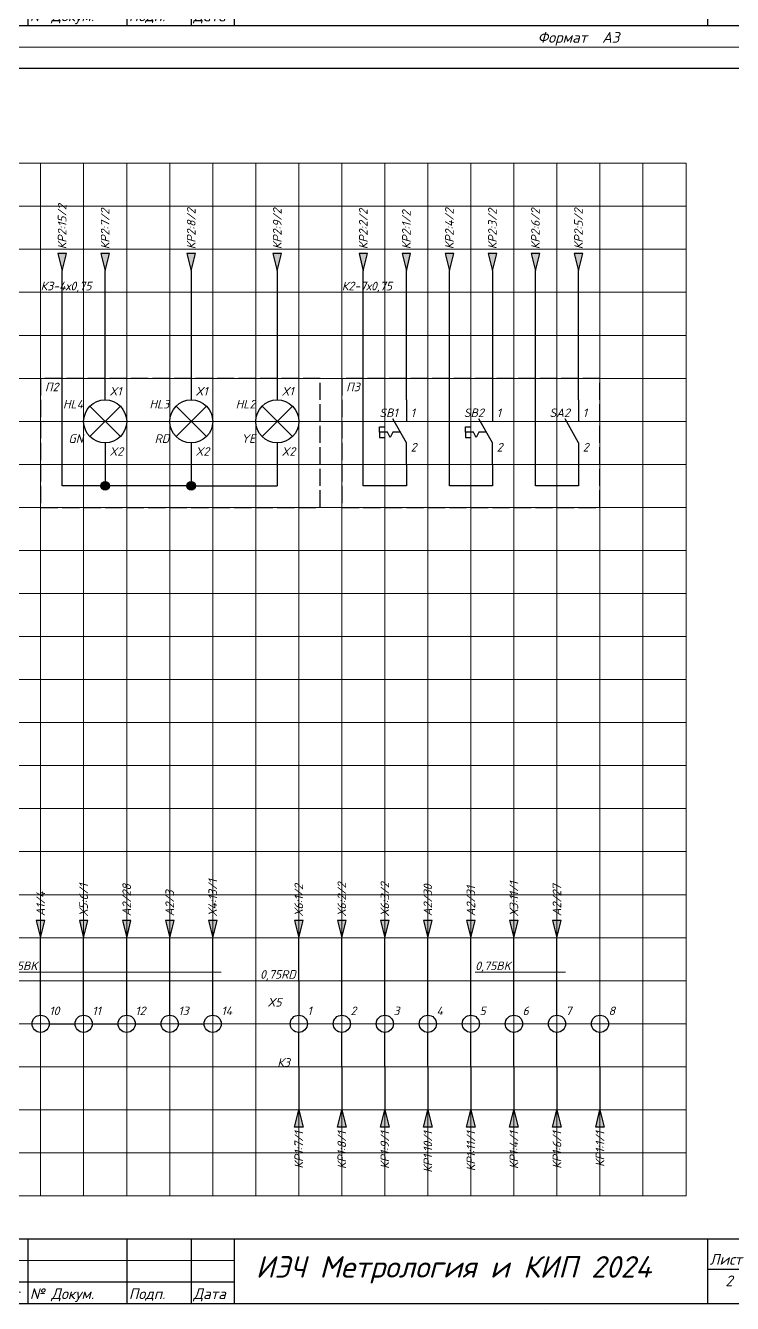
# Model space of a CAD drawing. Header units: millimetres. Extents: x 0 to 53000, y -591 to 24400.
# Drawn here: x 6566.5 to 6730.8, y -289 to 8 of the extents above; entities that cross this region are included whole.
import ezdxf
from ezdxf.enums import TextEntityAlignment as Align

# ---------------------------------------------------------------- set-up
doc = ezdxf.new("R2010")
doc.units = ezdxf.units.MM
doc.linetypes.add('Ш4х1_Гост_ЕСКД', pattern=[5, 4, -1])
for name, color, linetype, lineweight in [('4', 4, 'Continuous', 15), ('Основная', 7, 'Continuous', 30), ('Тонкая для кабелей', 7, 'Continuous', 15), ('Штриховая', 7, 'Ш4х1_Гост_ЕСКД', 30)]:
    doc.layers.add(name, color=color, linetype=linetype, lineweight=lineweight)
doc.layers.add('Привязки', color=2, linetype='Continuous', lineweight=0, plot=False, transparency=0.8)
doc.layers.add('рамка', color=253, linetype='Continuous', lineweight=5, transparency=0.8)
doc.styles.add('текст', font='isocpeui.ttf')

# ---------------------------------------------------------------- blocks, each defined once
blk = doc.blocks.new('*U110')
for p, q in [((8, 232), (8, 292)), ((8, 292), (20, 292)), ((13, 232), (13, 292)), ((90, 292), (90, 292)), ((90, 292), (90, 292)), ((90, 278), (90, 292)), ((90, 292), (90, 292)), ((90, 292), (90, 292)), ((90, 292), (90, 292)), ((20, 278), (90, 278)), ((8, 232), (20, 232)), ((8, 172), (8, 232)), ((13, 172), (13, 232)), ((8, 172), (20, 172)), ((8, 115), (8, 150)), ((8, 150), (20, 150)), ((13, 115), (13, 150)), ((8, 90), (8, 115)), ((8, 115), (20, 115)), ((13, 90), (13, 115)), ((8, 65), (8, 90)), ((8, 90), (20, 90)), ((13, 65), (13, 90)), ((8, 30), (8, 65)), ((8, 65), (20, 65)), ((13, 30), (13, 65)), ((8, 5), (8, 30)), ((8, 30), (20, 30)), ((13, 5), (13, 30)), ((230, 20), (415, 20)), ((230, 20), (230, 5)), ((237, 20), (237, 5)), ((247, 20), (247, 5)), ((270, 20), (270, 5)), ((285, 20), (285, 5)), ((295, 20), (295, 5)), ((405, 20), (405, 5)), ((415, 20), (415, 20)), ((415, 20), (415, 20)), ((405, 13), (415, 13)), ((230, 10), (295, 10)), ((20, 5), (8, 5)), ((230, 5), (295, 5)), ((415, 5), (415, 5)), ((415, 5), (415, 5)), ((415, 5), (415, 5)), ((415, 5), (415, 5)), ((415, 5), (415, 5)), ((415, 5), (415, 5)), ((415, 5), (415, 5))]:
    blk.add_line(p, q)
blk.add_lwpolyline([(20, 5), (415, 5), (415, 292), (20, 292)], close=True)
at = {"layer": '4'}
for p, q in [((230, 15), (295, 15)), ((415, 5), (415, 5)), ((415, 5), (415, 5)), ((415, 5), (415, 5)), ((415, 5), (415, 5)), ((415, 5), (415, 5)), ((415, 5), (415, 5)), ((415, 5), (415, 5)), ((415, 5), (415, 5)), ((415, 5), (415, 5))]:
    blk.add_line(p, q, dxfattribs=at)
at = {"layer": 'Привязки'}
blk.add_lwpolyline([(0, 0), (420, 0), (420, 297), (0, 297)], close=True, dxfattribs=at)
at = {"layer": 'рамка'}
blk.add_lwpolyline([(0, 297), (420, 297), (420, 0), (0, 0)], close=True, dxfattribs=at)
at = {"style": 'текст'}
for s, p in [('Перв. примен.', (12, 232.5)), ('Справ. №', (12, 172.5)), ('Подп. и дата', (12, 115.5)), ('Инв. № дубл.', (12, 90.5)), ('Взам. инв. №', (12, 65.5)), ('Подп. и дата', (12, 30.5)), ('Инв. № подл.', (12, 5.5))]:
    blk.add_text(s, height=2.5, rotation=90, dxfattribs=at).set_placement(p)
for s, height, p in [('Лист', 2.5, (405.5, 14)), ('Изм.', 2.5, (230.5, 6)), ('Лист', 2.5, (237.5, 6)), ('№ Докум.', 2.5, (247.5, 6)), ('Подп.', 2.5, (270.5, 6)), ('Дата', 2.5, (285.5, 6)), ('Ф2.104-1.', 0.005, (20, 4.99)), ('Ф2.104-1а.', 2.5, (20.5, 1)), ('Формат', 2.5, (365.5, 1)), ('А3', 2.5, (380.5, 1)), ('Разраб.', 0.0000135, (415, 5)), ('Пров.', 0.0000135, (415, 5)), ('Т.контр.', 0.0000135, (415, 5)), ('Н.контр.', 0.0000135, (415, 5)), ('Утв.', 0.0000135, (415, 5)), ('Лит.', 0.0000135, (415, 5)), ('Масса', 0.0000135, (415, 5)), ('Масштаб', 0.0000135, (415, 5)), ('Листов', 0.0000135, (415, 5)), ('А4', 0.025, (419.61, 0.01)), ('А2', 0.00833, (419.87, 0)), ('А1', 0.00625, (419.9, 0)), ('А0', 0.005, (419.92, 0))]:
    blk.add_text(s, height=height, dxfattribs=at).set_placement(p)
for tag, p, height in [('12', (90, 292), 0.00000373), ('13', (90, 292), 0.00000373), ('27', (90, 292), 0.00000522), ('29', (105, 249), 3.5), ('ИЗМ2', (230.5, 16), 2.5), ('ЛИСТИЗМ2', (237.5, 16), 2.5), ('№ДОКУМИЗМ2', (247.5, 16), 2.5), ('28', (415, 20), 0.0000438), ('ОБОЗНАЧЕНИЕ', (300, 11), 5), ('ИЗМ1', (230.5, 11), 2.5), ('ЛИСТИЗМ1', (237.5, 11), 2.5), ('№ДОКУМИЗМ1', (247.5, 11), 2.5), ('ПОДПИЗМ1', (270.5, 11), 2.5), ('ДАТАИЗМ1', (285.5, 11), 2.5), ('ДАТАНКОНТР', (285.5, 11), 2.5), ('ДАТАУТВ', (285.5, 6), 2.5), ('РАЗРАБ', (415, 5), 0.0000135), ('ЛИСТОВ', (415, 5), 0.0000135), ('ПРОВ', (415, 5), 0.0000135), ('ТКОНТР', (415, 5), 0.0000135), ('НКОНТР', (415, 5), 0.0000135), ('УТВ', (415, 5), 0.0000135), ('10', (415, 5), 0.0000135), ('11', (415, 5), 0.0000135), ('ПОДПИЗМ2', (415, 5), 0.0000135), ('ДАТАИЗМ2', (415, 5), 0.0000135), ('ИЗМ3', (415, 5), 0.0000135), ('ЛИСТИЗМ3', (415, 5), 0.0000135), ('№ДОКУМИЗМ3', (415, 5), 0.0000135), ('ПОДПИЗМ3', (415, 5), 0.0000135), ('ДАТАИЗМ3', (415, 5), 0.0000135), ('ИЗМ4', (415, 5), 0.0000135), ('ЛИСТИЗМ4', (415, 5), 0.0000135), ('№ДОКУМИЗМ4', (415, 5), 0.0000135), ('ПОДПИЗМ4', (415, 5), 0.0000135), ('ДАТАИЗМ4', (415, 5), 0.0000135), ('ДАТАРАЗРАБ', (415, 5), 0.0000135), ('ДАТАПРОВ', (415, 5), 0.0000135), ('ДАТАТКОНТР', (415, 5), 0.0000135)]:
    blk.add_attdef(tag, p, '', height=height, dxfattribs=at)
for tag, p, height, rotation in [('ОБОЗНАЧЕНИЕ-ВЕРХ', (85, 286), 3.5, 180), ('ПРИМЕНЯЕМОСТЬ', (19, 232.5), 2.5, 90), ('СПРАВ№', (19, 172.5), 2.5, 90), ('ДАТАУЧЁТАДУБЛ', (19, 115.5), 2.5, 90), ('ИНВ№ДУБЛ', (19, 90.5), 2.5, 90), ('ВЗАМИНВ№', (19, 65.5), 2.5, 90), ('ДАТАУЧЁТА', (19, 30.5), 2.5, 90), ('ИНВ№ПОДЛ', (19, 5.5), 2.5, 90)]:
    blk.add_attdef(tag, p, '', height=height, rotation=rotation, dxfattribs=at)
blk.add_attdef('30', text='', height=5, dxfattribs=at).set_placement((355, 34), align=Align.MIDDLE)
for tag, height, p in [('ЛИСТ', 2.5, (410, 9)), ('НАИМЕНОВАНИЕ1', 0.000027, (415, 5)), ('НАИМЕНОВАНИЕ2', 0.0000189, (415, 5)), ('НАИМЕНОВАНИЕ3', 0.0000189, (415, 5)), ('НАИМЕНОВАНИЕ4', 0.0000135, (415, 5)), ('МАССА', 0.0000189, (415, 5)), ('МАСШТАБ', 0.0000189, (415, 5)), ('МАТЕРИАЛ1', 0.0000135, (415, 5)), ('МАТЕРИАЛ2', 0.0000135, (415, 5)), ('МАТЕРИАЛ3', 0.0000135, (415, 5)), ('ПРЕДПРИЯТИЕ1', 0.0000189, (415, 5)), ('ПРЕДПРИЯТИЕ2', 0.0000189, (415, 5)), ('ПРЕДПРИЯТИЕ3', 0.0000189, (415, 5))]:
    blk.add_attdef(tag, text='', height=height, dxfattribs=at).set_placement(p, align=Align.CENTER)
for tag in ['ЛИТЕРА', 'ЛИТЕРА2', 'ЛИТЕРА3']:
    blk.add_attdef(tag, text='', height=0.0000135, dxfattribs=at).set_placement((415, 5), align=Align.RIGHT)
for tag in ['ИНДЕКС', 'ИНДЕКС2', 'ИНДЕКС3']:
    blk.add_attdef(tag, text='', height=0.0000135, dxfattribs=at).set_placement((415, 5), align=Align.TOP_LEFT)

msp = doc.modelspace()

# ---------------------------------------------------------------- hatches: boundary and pattern name
at = {"layer": 'Основная'}
h = msp.add_hatch(color=256, dxfattribs=at)
h.dxf.hatch_style = 1
h.paths.add_polyline_path([(6575, -49), (6576, -45), (6575, -45)])
h.paths.add_polyline_path([(6575, -49), (6575, -45), (6574, -45)])
h = msp.add_hatch(color=256, dxfattribs=at)
h.dxf.hatch_style = 1
h.paths.add_polyline_path([(6585, -49), (6586, -45), (6585, -45)])
h.paths.add_polyline_path([(6585, -49), (6585, -45), (6584, -45)])
h = msp.add_hatch(color=256, dxfattribs=at)
h.dxf.hatch_style = 1
h.paths.add_polyline_path([(6605, -49), (6606, -45), (6605, -45)])
h.paths.add_polyline_path([(6605, -49), (6605, -45), (6604, -45)])
h = msp.add_hatch(color=256, dxfattribs=at)
h.dxf.hatch_style = 1
h.paths.add_polyline_path([(6625, -49), (6626, -45), (6625, -45)])
h.paths.add_polyline_path([(6625, -49), (6625, -45), (6624, -45)])
h = msp.add_hatch(color=256, dxfattribs=at)
h.dxf.hatch_style = 1
h.paths.add_polyline_path([(6645, -49), (6646, -45), (6645, -45)])
h.paths.add_polyline_path([(6645, -49), (6645, -45), (6644, -45)])
h = msp.add_hatch(color=256, dxfattribs=at)
h.dxf.hatch_style = 1
h.paths.add_polyline_path([(6655, -49), (6656, -45), (6655, -45)])
h.paths.add_polyline_path([(6655, -49), (6655, -45), (6654, -45)])
h = msp.add_hatch(color=256, dxfattribs=at)
h.dxf.hatch_style = 1
h.paths.add_polyline_path([(6665, -49), (6666, -45), (6665, -45)])
h.paths.add_polyline_path([(6665, -49), (6665, -45), (6664, -45)])
h = msp.add_hatch(color=256, dxfattribs=at)
h.dxf.hatch_style = 1
h.paths.add_polyline_path([(6675, -49), (6676, -45), (6675, -45)])
h.paths.add_polyline_path([(6675, -49), (6675, -45), (6674, -45)])
h = msp.add_hatch(color=256, dxfattribs=at)
h.dxf.hatch_style = 1
h.paths.add_polyline_path([(6685, -49), (6686, -45), (6685, -45)])
h.paths.add_polyline_path([(6685, -49), (6685, -45), (6684, -45)])
h = msp.add_hatch(color=256, dxfattribs=at)
h.dxf.hatch_style = 1
h.paths.add_polyline_path([(6695, -49), (6696, -45), (6695, -45)])
h.paths.add_polyline_path([(6695, -49), (6695, -45), (6694, -45)])
h = msp.add_hatch(color=256, dxfattribs=at)
h.dxf.hatch_style = 1
h.paths.add_polyline_path([(6585, -99), (6585, -98, 0.414213562), (6584, -99)])
h.paths.add_polyline_path([(6586, -99, 0.414213562), (6585, -98), (6585, -99)])
h.paths.add_polyline_path([(6584, -99, 0.414213562), (6585, -100), (6585, -99)])
h.paths.add_polyline_path([(6585, -99), (6585, -100, 0.414213562), (6586, -99)])
h = msp.add_hatch(color=256, dxfattribs=at)
h.dxf.hatch_style = 1
h.paths.add_polyline_path([(6605, -99), (6605, -98, 0.414213562), (6604, -99)])
h.paths.add_polyline_path([(6606, -99, 0.414213562), (6605, -98), (6605, -99)])
h.paths.add_polyline_path([(6604, -99, 0.414213562), (6605, -100), (6605, -99)])
h.paths.add_polyline_path([(6605, -99), (6605, -100, 0.414213562), (6606, -99)])
h = msp.add_hatch(color=256, dxfattribs=at)
h.dxf.hatch_style = 1
h.paths.add_polyline_path([(6570, -204), (6571, -200), (6570, -200)])
h.paths.add_polyline_path([(6570, -204), (6570, -200), (6569, -200)])
h = msp.add_hatch(color=256, dxfattribs=at)
h.dxf.hatch_style = 1
h.paths.add_polyline_path([(6580, -204), (6581, -200), (6580, -200)])
h.paths.add_polyline_path([(6580, -204), (6580, -200), (6579, -200)])
h = msp.add_hatch(color=256, dxfattribs=at)
h.dxf.hatch_style = 1
h.paths.add_polyline_path([(6590, -204), (6591, -200), (6590, -200)])
h.paths.add_polyline_path([(6590, -204), (6590, -200), (6589, -200)])
h = msp.add_hatch(color=256, dxfattribs=at)
h.dxf.hatch_style = 1
h.paths.add_polyline_path([(6600, -204), (6601, -200), (6600, -200)])
h.paths.add_polyline_path([(6600, -204), (6600, -200), (6599, -200)])
h = msp.add_hatch(color=256, dxfattribs=at)
h.dxf.hatch_style = 1
h.paths.add_polyline_path([(6610, -204), (6611, -200), (6610, -200)])
h.paths.add_polyline_path([(6610, -204), (6610, -200), (6609, -200)])
h = msp.add_hatch(color=256, dxfattribs=at)
h.dxf.hatch_style = 1
h.paths.add_polyline_path([(6630, -204), (6631, -200), (6630, -200)])
h.paths.add_polyline_path([(6630, -204), (6630, -200), (6629, -200)])
h = msp.add_hatch(color=256, dxfattribs=at)
h.dxf.hatch_style = 1
h.paths.add_polyline_path([(6640, -204), (6641, -200), (6640, -200)])
h.paths.add_polyline_path([(6640, -204), (6640, -200), (6639, -200)])
h = msp.add_hatch(color=256, dxfattribs=at)
h.dxf.hatch_style = 1
h.paths.add_polyline_path([(6650, -204), (6651, -200), (6650, -200)])
h.paths.add_polyline_path([(6650, -204), (6650, -200), (6649, -200)])
h = msp.add_hatch(color=256, dxfattribs=at)
h.dxf.hatch_style = 1
h.paths.add_polyline_path([(6660, -204), (6661, -200), (6660, -200)])
h.paths.add_polyline_path([(6660, -204), (6660, -200), (6659, -200)])
h = msp.add_hatch(color=256, dxfattribs=at)
h.dxf.hatch_style = 1
h.paths.add_polyline_path([(6670, -204), (6671, -200), (6670, -200)])
h.paths.add_polyline_path([(6670, -204), (6670, -200), (6669, -200)])
h = msp.add_hatch(color=256, dxfattribs=at)
h.dxf.hatch_style = 1
h.paths.add_polyline_path([(6680, -204), (6681, -200), (6680, -200)])
h.paths.add_polyline_path([(6680, -204), (6680, -200), (6679, -200)])
h = msp.add_hatch(color=256, dxfattribs=at)
h.dxf.hatch_style = 1
h.paths.add_polyline_path([(6690, -204), (6691, -200), (6690, -200)])
h.paths.add_polyline_path([(6690, -204), (6690, -200), (6689, -200)])
h = msp.add_hatch(color=256, dxfattribs=at)
h.dxf.hatch_style = 1
h.paths.add_polyline_path([(6630, -244), (6631, -248), (6630, -248)])
h.paths.add_polyline_path([(6630, -244), (6630, -248), (6629, -248)])
h = msp.add_hatch(color=256, dxfattribs=at)
h.dxf.hatch_style = 1
h.paths.add_polyline_path([(6640, -244), (6641, -248), (6640, -248)])
h.paths.add_polyline_path([(6640, -244), (6640, -248), (6639, -248)])
h = msp.add_hatch(color=256, dxfattribs=at)
h.dxf.hatch_style = 1
h.paths.add_polyline_path([(6650, -244), (6651, -248), (6650, -248)])
h.paths.add_polyline_path([(6650, -244), (6650, -248), (6649, -248)])
h = msp.add_hatch(color=256, dxfattribs=at)
h.dxf.hatch_style = 1
h.paths.add_polyline_path([(6660, -244), (6661, -248), (6660, -248)])
h.paths.add_polyline_path([(6660, -244), (6660, -248), (6659, -248)])
h = msp.add_hatch(color=256, dxfattribs=at)
h.dxf.hatch_style = 1
h.paths.add_polyline_path([(6670, -244), (6671, -248), (6670, -248)])
h.paths.add_polyline_path([(6670, -244), (6670, -248), (6669, -248)])
h = msp.add_hatch(color=256, dxfattribs=at)
h.dxf.hatch_style = 1
h.paths.add_polyline_path([(6680, -244), (6681, -248), (6680, -248)])
h.paths.add_polyline_path([(6680, -244), (6680, -248), (6679, -248)])
h = msp.add_hatch(color=256, dxfattribs=at)
h.dxf.hatch_style = 1
h.paths.add_polyline_path([(6690, -244), (6691, -248), (6690, -248)])
h.paths.add_polyline_path([(6690, -244), (6690, -248), (6689, -248)])
h = msp.add_hatch(color=256, dxfattribs=at)
h.dxf.hatch_style = 1
h.paths.add_polyline_path([(6700, -244), (6701, -248), (6700, -248)])
h.paths.add_polyline_path([(6700, -244), (6700, -248), (6699, -248)])

# ---------------------------------------------------------------- linework, layer by layer
for p, q in [((6574, -45), (6575, -49)), ((6576, -45), (6574, -45)), ((6575, -49), (6576, -45)), ((6584, -45), (6585, -49)), ((6586, -45), (6584, -45)), ((6585, -49), (6586, -45)), ((6604, -45), (6605, -49)), ((6606, -45), (6604, -45)), ((6605, -49), (6606, -45)), ((6624, -45), (6625, -49)), ((6626, -45), (6624, -45)), ((6625, -49), (6626, -45)), ((6644, -45), (6645, -49)), ((6646, -45), (6644, -45)), ((6645, -49), (6646, -45)), ((6654, -45), (6655, -49)), ((6656, -45), (6654, -45)), ((6655, -49), (6656, -45)), ((6664, -45), (6665, -49)), ((6666, -45), (6664, -45)), ((6665, -49), (6666, -45)), ((6674, -45), (6675, -49)), ((6676, -45), (6674, -45)), ((6675, -49), (6676, -45)), ((6684, -45), (6685, -49)), ((6686, -45), (6684, -45)), ((6685, -49), (6686, -45)), ((6694, -45), (6695, -49)), ((6696, -45), (6694, -45)), ((6695, -49), (6696, -45)), ((6575, -99), (6575, -49)), ((6585, -54), (6585, -49)), ((6605, -49), (6605, -79)), ((6625, -49), (6625, -79)), ((6645, -99), (6645, -49)), ((6655, -54), (6655, -49)), ((6665, -99), (6665, -49)), ((6675, -49), (6675, -79)), ((6685, -99), (6685, -49)), ((6695, -79), (6695, -49)), ((6585, -59), (6585, -54)), ((6655, -59), (6655, -54)), ((6585, -79), (6585, -59)), ((6655, -79), (6655, -59)), ((6655, -79), (6655, -84)), ((6675, -79), (6675, -84)), ((6695, -79), (6695, -84)), ((6581.46447, -80.46447), (6588.53553, -87.53553)), ((6581.46447, -87.53553), (6588.53553, -80.46447)), ((6601.46447, -80.46447), (6608.53553, -87.53553)), ((6601.46447, -87.53553), (6608.53553, -80.46447)), ((6621.46447, -80.46447), (6628.53553, -87.53553)), ((6621.46447, -87.53553), (6628.53553, -80.46447)), ((6648.75, -85.25), (6650, -85.25)), ((6648.75, -86.5), (6648.75, -85.25)), ((6655, -89), (6651.875, -83.375)), ((6668.75, -85.25), (6670, -85.25)), ((6668.75, -86.5), (6668.75, -85.25)), ((6675, -89), (6671.875, -83.375)), ((6695, -89), (6691.875, -83.375)), ((6585, -89), (6585, -94)), ((6605, -89), (6605, -94)), ((6625, -89), (6625, -94)), ((6650.625, -86.5), (6648.75, -86.5)), ((6648.75, -86.5), (6648.75, -87.75)), ((6648.75, -87.75), (6650, -87.75)), ((6651.25, -87.75), (6650.625, -86.5)), ((6651.875, -86.5), (6651.25, -87.75)), ((6653.61111, -86.5), (6651.875, -86.5)), ((6655, -94), (6655, -89)), ((6670.625, -86.5), (6668.75, -86.5)), ((6668.75, -86.5), (6668.75, -87.75)), ((6668.75, -87.75), (6670, -87.75)), ((6671.25, -87.75), (6670.625, -86.5)), ((6671.875, -86.5), (6671.25, -87.75)), ((6673.61111, -86.5), (6671.875, -86.5)), ((6675, -94), (6675, -89)), ((6695, -89), (6695, -94)), ((6585, -94), (6585, -99)), ((6605, -94), (6605, -99)), ((6625, -94), (6625, -99)), ((6655, -94), (6655, -99)), ((6675, -94), (6675, -99)), ((6695, -94), (6695, -99)), ((6605, -99), (6575, -99)), ((6605, -99), (6625, -99)), ((6655, -99), (6645, -99)), ((6675, -99), (6665, -99)), ((6695, -99), (6685, -99)), ((6569, -200), (6570, -204)), ((6571, -200), (6569, -200)), ((6570, -204), (6571, -200)), ((6579, -200), (6580, -204)), ((6581, -200), (6579, -200)), ((6580, -204), (6581, -200)), ((6589, -200), (6590, -204)), ((6591, -200), (6589, -200)), ((6590, -204), (6591, -200)), ((6599, -200), (6600, -204)), ((6601, -200), (6599, -200)), ((6600, -204), (6601, -200)), ((6609, -200), (6610, -204)), ((6611, -200), (6609, -200)), ((6610, -204), (6611, -200)), ((6629, -200), (6630, -204)), ((6631, -200), (6629, -200)), ((6630, -204), (6631, -200)), ((6639, -200), (6640, -204)), ((6641, -200), (6639, -200)), ((6640, -204), (6641, -200)), ((6649, -200), (6650, -204)), ((6651, -200), (6649, -200)), ((6650, -204), (6651, -200)), ((6659, -200), (6660, -204)), ((6661, -200), (6659, -200)), ((6660, -204), (6661, -200)), ((6669, -200), (6670, -204)), ((6671, -200), (6669, -200)), ((6670, -204), (6671, -200)), ((6679, -200), (6680, -204)), ((6681, -200), (6679, -200)), ((6680, -204), (6681, -200)), ((6689, -200), (6690, -204)), ((6691, -200), (6689, -200)), ((6690, -204), (6691, -200)), ((6570, -214), (6570, -204)), ((6580, -214), (6580, -204)), ((6590, -214), (6590, -204)), ((6600, -214), (6600, -204)), ((6610, -214), (6610, -204)), ((6630, -214), (6630, -204)), ((6640, -214), (6640, -204)), ((6650, -214), (6650, -204)), ((6660, -214), (6660, -204)), ((6670, -214), (6670, -204)), ((6680, -214), (6680, -204)), ((6690, -214), (6690, -204)), ((6570, -222), (6570, -214)), ((6580, -222), (6580, -214)), ((6590, -222), (6590, -214)), ((6600, -222), (6600, -214)), ((6610, -222), (6610, -214)), ((6630, -214), (6630, -222)), ((6640, -222), (6640, -214)), ((6650, -222), (6650, -214)), ((6660, -222), (6660, -214)), ((6670, -222), (6670, -214)), ((6680, -222), (6680, -214)), ((6690, -222), (6690, -214)), ((6572, -224), (6578, -224)), ((6582, -224), (6588, -224)), ((6592, -224), (6598, -224)), ((6602, -224), (6608, -224)), ((6630, -234), (6630, -226)), ((6640, -234), (6640, -226)), ((6650, -234), (6650, -226)), ((6660, -234), (6660, -226)), ((6670, -234), (6670, -226)), ((6680, -234), (6680, -226)), ((6690, -234), (6690, -226)), ((6700, -234), (6700, -226)), ((6630, -234), (6630, -244)), ((6640, -234), (6640, -244)), ((6650, -234), (6650, -244)), ((6660, -234), (6660, -244)), ((6670, -234), (6670, -244)), ((6680, -234), (6680, -244)), ((6690, -234), (6690, -244)), ((6700, -234), (6700, -244)), ((6629, -248), (6630, -244)), ((6630, -244), (6631, -248)), ((6639, -248), (6640, -244)), ((6640, -244), (6641, -248)), ((6649, -248), (6650, -244)), ((6650, -244), (6651, -248)), ((6659, -248), (6660, -244)), ((6660, -244), (6661, -248)), ((6669, -248), (6670, -244)), ((6670, -244), (6671, -248)), ((6679, -248), (6680, -244)), ((6680, -244), (6681, -248)), ((6689, -248), (6690, -244)), ((6690, -244), (6691, -248)), ((6699, -248), (6700, -244)), ((6700, -244), (6701, -248)), ((6631, -248), (6629, -248)), ((6641, -248), (6639, -248)), ((6651, -248), (6649, -248)), ((6661, -248), (6659, -248)), ((6671, -248), (6669, -248)), ((6681, -248), (6679, -248)), ((6691, -248), (6689, -248)), ((6701, -248), (6699, -248))]:
    msp.add_line(p, q, dxfattribs=at)
for centre, radius in [((6585, -84), 5), ((6605, -84), 5), ((6625, -84), 5), ((6585, -99), 1), ((6605, -99), 1), ((6570, -224), 2), ((6580, -224), 2), ((6590, -224), 2), ((6600, -224), 2), ((6610, -224), 2), ((6630, -224), 2), ((6640, -224), 2), ((6650, -224), 2), ((6660, -224), 2), ((6670, -224), 2), ((6680, -224), 2), ((6690, -224), 2), ((6700, -224), 2)]:
    msp.add_circle(centre, radius, dxfattribs=at)
at = {"layer": 'Привязки'}
for p, q in [((6350, -24), (6720, -24)), ((6570, -24), (6570, -264)), ((6580, -24), (6580, -264)), ((6590, -24), (6590, -264)), ((6600, -24), (6600, -264)), ((6610, -24), (6610, -264)), ((6620, -24), (6620, -264)), ((6630, -24), (6630, -264)), ((6640, -24), (6640, -264)), ((6650, -24), (6650, -264)), ((6660, -24), (6660, -264)), ((6670, -24), (6670, -264)), ((6680, -24), (6680, -264)), ((6690, -24), (6690, -264)), ((6700, -24), (6700, -264)), ((6710, -24), (6710, -264)), ((6720, -24), (6720, -264)), ((6350, -34), (6720, -34)), ((6350, -44), (6720, -44)), ((6350, -54), (6720, -54)), ((6350, -64), (6720, -64)), ((6350, -74), (6720, -74)), ((6350, -84), (6720, -84)), ((6350, -94), (6720, -94)), ((6350, -104), (6720, -104)), ((6350, -114), (6720, -114)), ((6350, -124), (6720, -124)), ((6350, -134), (6720, -134)), ((6350, -144), (6720, -144)), ((6350, -154), (6720, -154)), ((6350, -164), (6720, -164)), ((6350, -174), (6720, -174)), ((6350, -184), (6720, -184)), ((6350, -194), (6720, -194)), ((6350, -204), (6720, -204)), ((6350, -214), (6720, -214)), ((6350, -224), (6720, -224)), ((6350, -234), (6720, -234)), ((6350, -244), (6720, -244)), ((6350, -254), (6720, -254)), ((6720, -264), (6540, -264))]:
    msp.add_line(p, q, dxfattribs=at)
at = {"layer": 'Тонкая для кабелей'}
for p, q in [((6595, -54), (6570, -54)), ((6627, -54), (6585, -54)), ((6655, -54), (6640, -54)), ((6697, -54), (6655, -54)), ((6612, -212), (6561, -212)), ((6671, -212), (6692, -212)), ((6621, -214), (6672, -214)), ((6702, -234), (6625, -234))]:
    msp.add_line(p, q, dxfattribs=at)
at = {"layer": 'Штриховая'}
for p, q in [((6635, -74), (6570, -74)), ((6570, -74), (6570, -104)), ((6635, -104), (6635, -74)), ((6700, -74), (6640, -74)), ((6640, -74), (6640, -104)), ((6700, -104), (6700, -74)), ((6570, -104), (6635, -104)), ((6640, -104), (6700, -104))]:
    msp.add_line(p, q, dxfattribs=at)

# ---------------------------------------------------------------- block references
ref = msp.add_blockref('*U110', (6320, 3))
ref.add_attrib('ОБОЗНАЧЕНИЕ', '15.01.31-1-2024', (6620, 14), dxfattribs={"height": 5, "style": 'текст'})
ref.add_attrib('ОБОЗНАЧЕНИЕ-ВЕРХ', '15.01.31-1-2024', (6405, 289), dxfattribs={"height": 3.5, "rotation": 180, "style": 'текст'})
ref.add_attrib('НАИМЕНОВАНИЕ1', 'Система', dxfattribs={"height": 0.0000189, "style": 'текст'}).set_placement((6734.99954, 8.00017), align=Align.CENTER)
ref.add_attrib('НАИМЕНОВАНИЕ2', 'автоматического управления', dxfattribs={"height": 0.0000189, "style": 'текст'}).set_placement((6734.99954, 8.00014), align=Align.CENTER)
ref.add_attrib('НАИМЕНОВАНИЕ3', 'уровнем', dxfattribs={"height": 0.0000189, "style": 'текст'}).set_placement((6734.99954, 8.00011), align=Align.CENTER)
ref.add_attrib('РАЗРАБ', 'Соловьев И. П.', (6734.99909, 8.00014), dxfattribs={"height": 0.0000108, "style": 'текст'})
ref.add_attrib('ЛИСТОВ', '3', (6734.99992, 8.00009), dxfattribs={"height": 0.0000135, "style": 'текст'})
ref.add_attrib('ЛИСТ', '2', dxfattribs={"height": 2.5, "style": 'текст'}).set_placement((6730, 12), align=Align.CENTER)
ref.add_attrib('МАТЕРИАЛ2', 'Принципиальная электрическая схема', dxfattribs={"height": 0.0000135, "style": 'текст'}).set_placement((6734.99954, 8.00003), align=Align.CENTER)
ref.add_attrib('ПРЕДПРИЯТИЕ1', 'ФГБОУ ДПО "Институт', dxfattribs={"height": 0.0000108, "style": 'текст'}).set_placement((6734.99986, 8.00006), align=Align.CENTER)
ref.add_attrib('ПРЕДПРИЯТИЕ2', 'развития профессионального', dxfattribs={"height": 0.0000108, "style": 'текст'}).set_placement((6734.99986, 8.00003), align=Align.CENTER)
ref.add_attrib('ПРЕДПРИЯТИЕ3', 'образования"', dxfattribs={"height": 0.0000108, "style": 'текст'}).set_placement((6734.99986, 8.00001), align=Align.CENTER)
ref = msp.add_blockref('*U110', (6320, -294))
ref.add_attrib('ОБОЗНАЧЕНИЕ', 'ИЭЧ Метрология и КИП 2024', (6620, -283), dxfattribs={"height": 5, "style": 'текст'})
ref.add_attrib('ОБОЗНАЧЕНИЕ-ВЕРХ', 'ИЭЧ Метрология и КИП 2024', (6405, -8), dxfattribs={"height": 3, "rotation": 180, "style": 'текст'})
ref.add_attrib('НАИМЕНОВАНИЕ1', 'Система', dxfattribs={"height": 0.0000189, "style": 'текст'}).set_placement((6734.99954, -288.99983), align=Align.CENTER)
ref.add_attrib('НАИМЕНОВАНИЕ2', 'автоматического управления', dxfattribs={"height": 0.0000189, "style": 'текст'}).set_placement((6734.99954, -288.99986), align=Align.CENTER)
ref.add_attrib('НАИМЕНОВАНИЕ3', 'уровнем', dxfattribs={"height": 0.0000189, "style": 'текст'}).set_placement((6734.99954, -288.99989), align=Align.CENTER)
ref.add_attrib('РАЗРАБ', 'Соловьев И. П.', (6734.99909, -288.99986), dxfattribs={"height": 0.0000108, "style": 'текст'})
ref.add_attrib('ЛИСТОВ', '3', (6734.99992, -288.99991), dxfattribs={"height": 0.0000135, "style": 'текст'})
ref.add_attrib('ЛИСТ', '2', dxfattribs={"height": 2.5, "style": 'текст'}).set_placement((6730, -285), align=Align.CENTER)
ref.add_attrib('МАТЕРИАЛ2', 'Принципиальная электрическая схема', dxfattribs={"height": 0.0000135, "style": 'текст'}).set_placement((6734.99954, -288.99997), align=Align.CENTER)
ref.add_attrib('ПРЕДПРИЯТИЕ1', 'ФГБОУ ДПО "Институт', dxfattribs={"height": 0.0000108, "style": 'текст'}).set_placement((6734.99986, -288.99994), align=Align.CENTER)
ref.add_attrib('ПРЕДПРИЯТИЕ2', 'развития профессионального', dxfattribs={"height": 0.0000108, "style": 'текст'}).set_placement((6734.99986, -288.99997), align=Align.CENTER)
ref.add_attrib('ПРЕДПРИЯТИЕ3', 'образования"', dxfattribs={"height": 0.0000108, "style": 'текст'}).set_placement((6734.99986, -288.99999), align=Align.CENTER)

# ---------------------------------------------------------------- texts
at = {"layer": 'Основная', "char_height": 2, "rotation": 90, "style": 'текст'}
for s, width, heights, insert, attachment_point in [('КР2:15/2', 5.8793103, [0], (6574, -44), 1), ('КР2:7/2', 5.8793103, [0], (6584, -44), 1), ('КР2:8/2', 5.8793103, [0], (6604, -44), 1), ('КР2:9/2', 5.8793103, [0], (6624, -44), 1), ('КР2:2/2', 5.8793103, [0], (6644, -44), 1), ('КР2:1/2', 5.8793103, [0], (6654, -44), 1), ('КР2:4/2', 5.8793103, [0], (6664, -44), 1), ('КР2:3/2', 5.8793103, [0], (6674, -44), 1), ('КР2:6/2', 5.8793103, [0], (6684, -44), 1), ('КР2:5/2', 5.8793103, [0], (6694, -44), 1), ('Х5:6/1', 17.1622158, [0], (6579, -199), 1), ('А2/28', 17.1622158, [0.38545], (6589, -199), 1), ('А2/3', 17.1622158, [0.38545], (6599, -199), 1), ('Х4:13/1', 19, [0], (6609, -199), 1), ('Х6:1/2', 2, [2], (6629, -199), 1), ('Х6:2/2', 27.893353, [0], (6639, -199), 1), ('Х6:3/2', 27.893353, [0], (6649, -199), 1), ('А2/30', 28.0876749, [2.43423], (6659, -199), 1), ('А2/31', 5.8793103, [0], (6669, -199), 1), ('Х3:11/1', 45.4275923, [0.76271], (6679, -199), 1), ('\\pxt9;А2/27', 33.2532285, [3.13803], (6689, -199), 1), ('A1/4', 5.8793103, [0], (6569, -199), 1), ('КР1:7/1', 29.9119461, [0], (6629, -249), 3), ('КР1:8/1', 29.9119461, [0], (6639, -249), 3), ('КР1:9/1', 29.9119461, [0], (6649, -249), 3), ('КР1:10/1', 29.9119461, [0], (6659, -249), 3), ('КР1:11/1', 29.9119461, [0], (6669, -249), 3), ('КР1:4/1', 29.9119461, [0], (6679, -249), 3), ('КР1:6/1', 29.9119461, [0], (6689, -249), 3), ('КР1:1/1', 29.9119461, [0], (6699, -249), 3)]:
    msp.add_mtext_dynamic_manual_height_columns(s, width=width, gutter_width=200, heights=heights, dxfattribs=dict(at, insert=insert, attachment_point=attachment_point))
at = {"layer": 'Основная', "char_height": 2, "width": 3.8793103, "style": 'текст'}
for s, insert, attachment_point in [('П2', (6571, -77), 7), ('П3', (6641, -77), 7), ('HL4', (6579.87931, -81), 9), ('HL3', (6599.87931, -81), 9), ('HL2', (6619.87931, -81), 9), ('SB1', (6653, -83), 9), ('SB2', (6673, -83), 9), ('SА2', (6693, -83), 9), ('GN', (6579.87931, -89), 9), ('RD', (6599.87931, -89), 9), ('YE', (6619.87931, -89), 9)]:
    msp.add_mtext(s, dxfattribs=dict(at, insert=insert, attachment_point=attachment_point))
at = {"layer": 'Основная', "char_height": 2, "style": 'текст'}
for s, width, insert, attachment_point in [('X1', 3, (6586, -78), 7), ('X1', 3, (6606, -78), 7), ('X1', 3, (6626, -78), 7), ('1', 3, (6656, -83), 7), ('1', 3, (6676, -83), 7), ('1', 3, (6696, -83), 7), ('2', 3, (6656, -91), 7), ('2', 3, (6676, -91), 7), ('2', 3, (6696, -91), 7), ('X2', 3, (6586, -92), 7), ('X2', 3, (6606, -92), 7), ('X2', 3, (6626, -92), 7), ('X5', 10, (6626, -220), 9), ('10', 3, (6572, -222), 7), ('11', 3, (6582, -222), 7), ('12', 3, (6592, -222), 7), ('13', 3, (6602, -222), 7), ('14', 3, (6612, -222), 7), ('1', 3, (6632, -222), 7), ('2', 3, (6642, -222), 7), ('3', 3, (6652, -222), 7), ('4', 3, (6662, -222), 7), ('5', 3, (6672, -222), 7), ('6', 3, (6682, -222), 7), ('7', 3, (6692, -222), 7), ('8', 3, (6702, -222), 7)]:
    msp.add_mtext_dynamic_manual_height_columns(s, width=width, gutter_width=200, heights=[0], dxfattribs=dict(at, insert=insert, attachment_point=attachment_point))
at = {"layer": 'Тонкая для кабелей', "char_height": 2, "attachment_point": 7, "style": 'текст'}
for s, width, insert in [('К3-4х0,75', 15.2567603, (6570, -54)), ('К2-7х0,75', 15.2567603, (6640, -54)), ('0,75BK', 10, (6561, -212)), ('0,75BK', 10, (6671, -212)), ('0,75RD', 10, (6621, -214)), ('К3', 10, (6625, -234))]:
    msp.add_mtext_dynamic_manual_height_columns(s, width=width, gutter_width=200, heights=[0], dxfattribs=dict(at, insert=insert))

doc.saveas('drawing.dxf')
